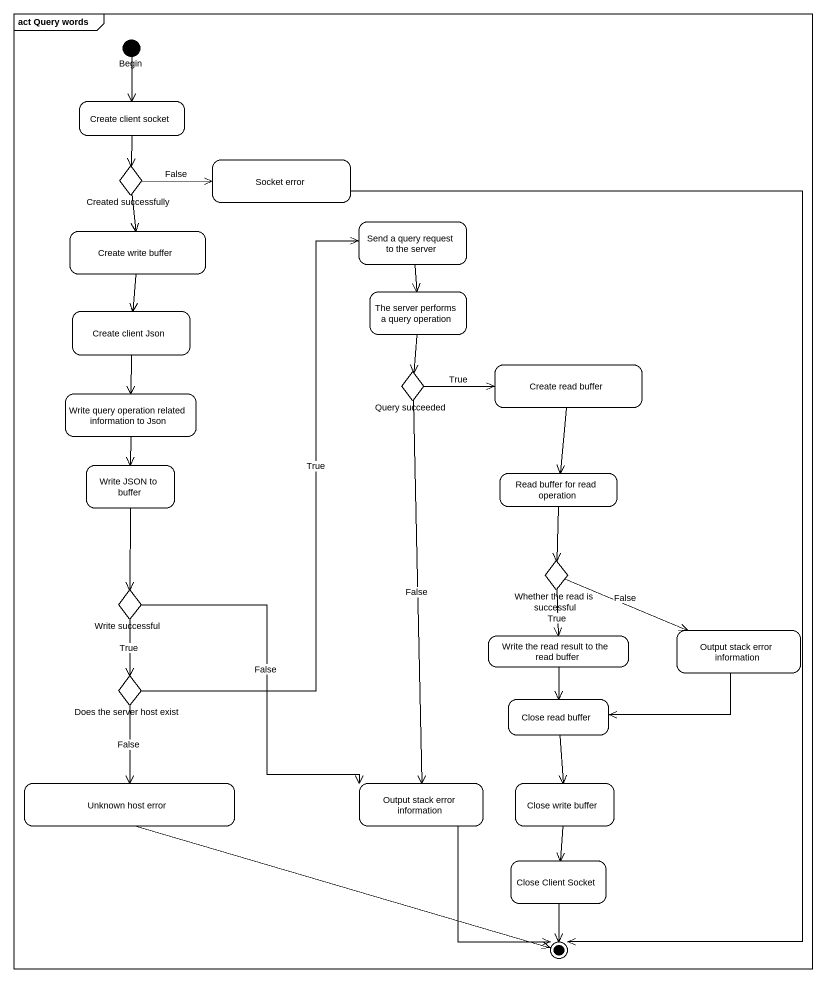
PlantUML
@startuml
mainframe act Query words
hide empty description
state Begin <<start>>
state "Create client socket" as Create_client_socket
state "Created successfully" as Created_successfully <<choice>>
state "Socket error" as Socket_error
state "Create write buffer" as Create_write_buffer
state "Send a query request to the server" as Send_a_query_request_to_the
state "The server performs a query operation" as The_server_performs_a_query
state "Create client Json" as Create_client_Json
state "Query succeeded" as Query_succeeded <<choice>>
state "Create read buffer" as Create_read_buffer
state "Write query operation related information to Json" as Write_query_operation
state "Write JSON to buffer" as Write_JSON_to_buffer
state "Read buffer for read operation" as Read_buffer_for_read
state "Whether the read is successful" as Whether_the_read_is <<choice>>
state "Write successful" as Write_successful <<choice>>
state "Write the read result to the read buffer" as Write_the_read_result_to
state "Output stack error information" as Output_stack_error
state "Does the server host exist" as Does_the_server_host_exist <<choice>>
state "Close read buffer" as Close_read_buffer
state "Unknown host error" as Unknown_host_error
state "Output stack error information" as Output_stack_error_2
state "Close write buffer" as Close_write_buffer
state "Close Client Socket" as Close_Client_Socket
Begin --> Create_client_socket
Create_client_socket --> Created_successfully
Created_successfully -right-> Socket_error : False
Created_successfully --> Create_write_buffer
Create_write_buffer --> Create_client_Json
Send_a_query_request_to_the --> The_server_performs_a_query
The_server_performs_a_query --> Query_succeeded
Create_client_Json --> Write_query_operation
Query_succeeded -right-> Create_read_buffer : True
Query_succeeded --> Output_stack_error_2 : False
Create_read_buffer --> Read_buffer_for_read
Write_query_operation --> Write_JSON_to_buffer
Write_JSON_to_buffer --> Write_successful
Read_buffer_for_read --> Whether_the_read_is
Whether_the_read_is --> Write_the_read_result_to : True
Whether_the_read_is -right-> Output_stack_error : False
Write_successful --> Does_the_server_host_exist : True
Write_successful --> Output_stack_error_2 : False
Write_the_read_result_to --> Close_read_buffer
Output_stack_error -left-> Close_read_buffer
Does_the_server_host_exist -up-> Send_a_query_request_to_the : True
Does_the_server_host_exist --> Unknown_host_error : False
Close_read_buffer --> Close_write_buffer
Close_write_buffer --> Close_Client_Socket
Socket_error --> [*]
Unknown_host_error -right-> [*]
Output_stack_error_2 --> [*]
Close_Client_Socket --> [*]
@enduml
